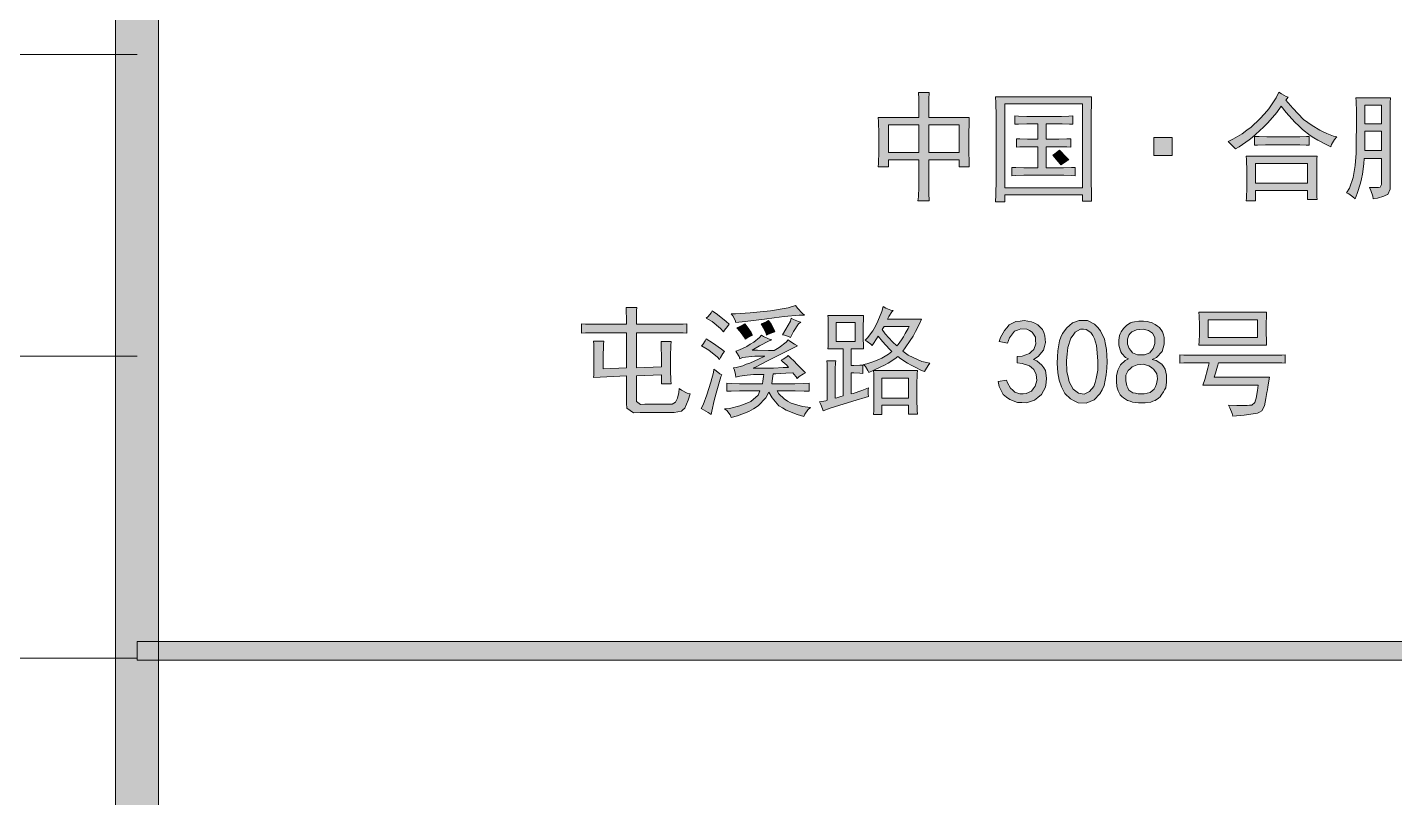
# Model space of a CAD drawing. Header units: millimetres. Extents: x 0 to 829, y 0 to 586.
# Drawn here: x 767.45 to 798.72, y 495.69 to 513.29 of the extents above; entities that cross this region are included whole.
import ezdxf

# ---------------------------------------------------------------- set-up
doc = ezdxf.new("R2010")
doc.units = ezdxf.units.MM

msp = doc.modelspace()

# ---------------------------------------------------------------- hatches: boundary and pattern name
h = msp.add_hatch(color=0)
h.dxf.hatch_style = 2
h.paths.add_polyline_path([(770.449028, 9.860139), (769.464778, 9.860139), (769.464778, 575.772139), (770.449028, 575.772139)])
h = msp.add_hatch(color=0)
h.paths.add_polyline_path([(788.073806, 511.802944), (788.06675, 511.65125), (788.063222, 511.369028), (788.063222, 511.234972), (788.991028, 511.234972), (788.9875, 511.129139), (788.980444, 510.836333), (788.980444, 510.649361), (788.980444, 510.465917), (788.9875, 510.194278), (788.991028, 510.102556), (788.758194, 510.102556), (788.758194, 510.264833), (788.063222, 510.264833), (788.063222, 509.806222), (788.063222, 509.742722), (788.06675, 509.502833), (788.073806, 509.326444), (787.816278, 509.326444), (787.826861, 509.421694), (787.837444, 509.643944), (787.837444, 509.774472), (787.837444, 510.264833), (787.146, 510.264833), (787.146, 510.102556), (786.909639, 510.102556), (786.913167, 510.183694), (786.920222, 510.455333), (786.920222, 510.649361), (786.920222, 510.846917), (786.913167, 511.139722), (786.909639, 511.234972), (787.837444, 511.234972), (787.837444, 511.379611), (787.833917, 511.661833), (787.826861, 511.802944)])
h.paths.add_polyline_path([(788.758194, 510.434167), (788.758194, 511.065639), (788.063222, 511.065639), (788.063222, 510.434167)])
h.paths.add_polyline_path([(787.837444, 510.434167), (787.837444, 511.065639), (787.146, 511.065639), (787.146, 510.434167)])
h = msp.add_hatch(color=0)
h.paths.add_polyline_path([(791.788556, 511.704167), (791.785028, 511.573639), (791.777972, 511.273778), (791.777972, 511.107972), (791.777972, 509.964972), (791.777972, 509.799167), (791.785028, 509.474611), (791.788556, 509.315861), (791.576889, 509.315861), (791.576889, 509.464028), (789.802417, 509.464028), (789.802417, 509.305278), (789.59075, 509.305278), (789.594278, 509.467556), (789.601333, 509.80975), (789.601333, 509.986139), (789.601333, 511.107972), (789.601333, 511.266722), (789.594278, 511.566583), (789.59075, 511.704167)])
h.paths.add_polyline_path([(791.576889, 509.622778), (791.576889, 511.545417), (789.802417, 511.545417), (789.802417, 509.622778)])
h = msp.add_hatch(color=0)
h.dxf.hatch_style = 2
h.paths.add_polyline_path([(796.230028, 511.630083), (796.38525, 511.443111), (796.635722, 511.189111), (796.730972, 511.118556), (796.82975, 511.048), (797.002611, 510.942167), (797.08375, 510.903361), (797.164889, 510.868083), (797.320111, 510.808111), (797.394194, 510.786944), (797.341278, 510.7305), (797.270722, 510.617611), (797.256611, 510.564694), (797.14725, 510.610556), (796.95675, 510.712861), (796.872083, 510.765778), (796.783889, 510.818694), (796.611028, 510.956278), (796.522833, 511.037417), (796.434639, 511.122083), (796.237083, 511.347861), (796.124194, 511.4925), (796.021889, 511.347861), (795.820806, 511.1115), (795.722028, 511.01625), (795.62325, 510.924528), (795.457444, 510.776361), (795.386889, 510.723444), (795.316333, 510.670528), (795.161111, 510.564694), (795.076444, 510.511778), (795.065861, 510.532944), (794.981194, 510.617611), (794.907111, 510.681111), (795.02, 510.734028), (795.231667, 510.861028), (795.333972, 510.938639), (795.436278, 511.012722), (795.637361, 511.199694), (795.739667, 511.316111), (795.841972, 511.432528), (796.00425, 511.679472), (796.071278, 511.813528), (796.127722, 511.774722), (796.237083, 511.71475), (796.282944, 511.693583)])
h = msp.add_hatch(color=0)
h.paths.add_polyline_path([(798.142083, 509.633361), (798.209111, 509.629833), (798.314944, 509.629833), (798.350222, 509.633361), (798.3855, 509.640417), (798.41725, 509.703917), (798.41725, 509.763889), (798.41725, 510.296583), (798.022139, 510.296583), (798.011556, 510.169583), (797.979806, 509.93675), (797.958639, 509.830917), (797.937472, 509.728611), (797.863389, 509.495778), (797.810472, 509.368778), (797.761083, 509.421694), (797.665833, 509.488722), (797.616444, 509.506361), (797.683472, 509.61925), (797.768139, 509.862667), (797.789306, 509.996722), (797.810472, 510.130778), (797.835167, 510.413), (797.838694, 510.564694), (797.838694, 510.712861), (797.842222, 511.026833), (797.842222, 511.192639), (797.842222, 511.358444), (797.838694, 511.605389), (797.831639, 511.683), (798.621861, 511.683), (798.614806, 511.577167), (798.611278, 511.369028), (798.611278, 511.266722), (798.611278, 509.686278), (798.611278, 509.591028), (798.561889, 509.474611), (798.516028, 509.453444), (798.466639, 509.432278), (798.322, 509.389944), (798.22675, 509.368778), (798.216167, 509.432278), (798.173833, 509.566333)])
h.paths.add_polyline_path([(798.41725, 510.4765), (798.41725, 510.917472), (798.032722, 510.917472), (798.032722, 510.4765)])
h.paths.add_polyline_path([(798.41725, 511.086806), (798.41725, 511.513667), (798.032722, 511.513667), (798.032722, 511.086806)])
h = msp.add_hatch(color=0)
h.dxf.hatch_style = 2
h.paths.add_polyline_path([(791.0195, 511.256139), (791.100639, 511.256139), (791.269972, 511.263194), (791.361694, 511.266722), (791.361694, 511.076222), (791.280556, 511.07975), (791.111222, 511.086806), (791.0195, 511.086806), (790.751389, 511.086806), (790.751389, 510.734028), (790.945417, 510.734028), (791.040667, 510.734028), (791.224111, 510.741083), (791.308778, 510.744611), (791.308778, 510.554111), (791.224111, 510.557639), (791.040667, 510.564694), (790.945417, 510.564694), (790.751389, 510.564694), (790.751389, 510.081389), (791.05125, 510.081389), (791.1465, 510.081389), (791.329944, 510.088444), (791.414611, 510.091972), (791.414611, 509.901472), (791.333472, 509.908528), (791.153556, 509.912056), (791.05125, 509.912056), (790.324528, 509.912056), (790.236333, 509.912056), (790.052889, 509.908528), (789.964694, 509.901472), (789.964694, 510.091972), (790.052889, 510.088444), (790.236333, 510.081389), (790.324528, 510.081389), (790.560889, 510.081389), (790.560889, 510.564694), (790.412722, 510.564694), (790.321, 510.564694), (790.148139, 510.557639), (790.070528, 510.554111), (790.070528, 510.744611), (790.148139, 510.741083), (790.321, 510.734028), (790.412722, 510.734028), (790.560889, 510.734028), (790.560889, 511.086806), (790.402139, 511.086806), (790.303361, 511.086806), (790.116389, 511.07975), (790.028194, 511.076222), (790.028194, 511.266722), (790.116389, 511.263194), (790.303361, 511.256139), (790.402139, 511.256139)])
h = msp.add_hatch(color=0)
h.dxf.hatch_style = 2
h.paths.add_polyline_path([(793.21025, 510.776361), (793.626528, 510.776361), (793.626528, 510.360083), (793.21025, 510.360083)])
h = msp.add_hatch(color=0)
h.dxf.hatch_style = 2
h.paths.add_polyline_path([(796.466389, 510.786944), (796.551056, 510.786944), (796.699222, 510.794), (796.762722, 510.797528), (796.762722, 510.596444), (796.695694, 510.599972), (796.551056, 510.607028), (796.476972, 510.607028), (795.87725, 510.607028), (795.764361, 510.607028), (795.584444, 510.599972), (795.513889, 510.596444), (795.513889, 510.797528), (795.616194, 510.794), (795.796111, 510.786944), (795.87725, 510.786944)])
h = msp.add_hatch(color=0)
h.dxf.hatch_style = 2
h.paths.add_polyline_path([(791.05125, 510.487083), (791.079472, 510.462389), (791.185306, 510.3495), (791.266444, 510.264833), (791.213528, 510.233083), (791.121806, 510.173111), (791.083, 510.148417), (791.068889, 510.169583), (790.977167, 510.278944), (790.903083, 510.370667), (790.945417, 510.402417), (791.0195, 510.462389)])
h = msp.add_hatch(color=0)
h.paths.add_polyline_path([(796.946167, 510.3495), (796.939111, 510.296583), (796.935583, 510.049639), (796.935583, 509.859139), (796.935583, 509.665111), (796.939111, 509.414639), (796.946167, 509.358194), (796.720389, 509.358194), (796.720389, 509.559278), (795.535056, 509.559278), (795.535056, 509.326444), (795.323389, 509.326444), (795.326917, 509.389944), (795.333972, 509.633361), (795.333972, 509.816806), (795.333972, 510.003778), (795.326917, 510.268361), (795.323389, 510.3495)])
h.paths.add_polyline_path([(796.720389, 509.732139), (796.720389, 510.180167), (795.535056, 510.180167), (795.535056, 509.732139)])
h = msp.add_hatch(color=0)
h.dxf.hatch_style = 2
h.paths.add_polyline_path([(781.152306, 506.504222), (781.152306, 506.624167), (781.14525, 506.818194), (781.141722, 506.885222), (781.388667, 506.885222), (781.381611, 506.821722), (781.378083, 506.631222), (781.378083, 506.504222), (782.295306, 506.504222), (782.330583, 506.504222), (782.450528, 506.50775), (782.528139, 506.514806), (782.528139, 506.299611), (782.450528, 506.306667), (782.330583, 506.310194), (782.295306, 506.310194), (781.378083, 506.310194), (781.378083, 505.509389), (781.953111, 505.530556), (781.953111, 505.728111), (781.946056, 506.017389), (781.942528, 506.109111), (782.175361, 506.109111), (782.164778, 506.020917), (782.154194, 505.7775), (782.154194, 505.615222), (782.154194, 505.456472), (782.164778, 505.220111), (782.175361, 505.146028), (781.953111, 505.146028), (781.953111, 505.350639), (781.378083, 505.329472), (781.378083, 504.803833), (781.378083, 504.736806), (781.473333, 504.673306), (781.568583, 504.676833), (782.133028, 504.676833), (782.193, 504.676833), (782.274139, 504.722694), (782.295306, 504.768556), (782.316472, 504.814417), (782.348222, 504.948472), (782.358806, 505.040194), (782.411722, 504.997861), (782.535194, 504.934361), (782.60575, 504.913194), (782.559889, 504.768556), (782.482278, 504.588639), (782.443472, 504.553361), (782.408194, 504.518083), (782.242389, 504.486333), (782.111861, 504.486333), (781.46275, 504.486333), (781.311056, 504.479278), (781.155833, 504.585111), (781.152306, 504.698), (781.152306, 505.329472), (780.393833, 505.287139), (780.400889, 505.343583), (780.404417, 505.548194), (780.404417, 505.692833), (780.404417, 505.841), (780.400889, 506.052667), (780.393833, 506.119694), (780.630194, 506.119694), (780.623139, 506.052667), (780.619611, 505.738694), (780.619611, 505.488222), (781.152306, 505.509389), (781.152306, 506.310194), (780.489083, 506.310194), (780.393833, 506.310194), (780.213917, 506.306667), (780.125722, 506.299611), (780.125722, 506.514806), (780.213917, 506.50775), (780.393833, 506.504222), (780.489083, 506.504222)])
h = msp.add_hatch(color=0)
h.dxf.hatch_style = 2
h.paths.add_polyline_path([(785.219833, 506.715889), (785.096361, 506.715889), (784.754167, 506.684139), (784.531917, 506.652389), (784.309667, 506.620639), (783.868694, 506.567722), (783.649972, 506.546556), (783.635861, 506.599472), (783.579417, 506.701778), (783.544139, 506.747639), (783.646444, 506.747639), (783.978056, 506.768806), (784.210889, 506.789972), (784.443722, 506.811139), (784.845889, 506.881694), (785.01875, 506.931083), (785.071667, 506.864056), (785.170444, 506.758222)])
h = msp.add_hatch(color=0)
h.paths.add_polyline_path([(787.248306, 506.821722), (787.216556, 506.786444), (787.153056, 506.684139), (787.121306, 506.620639), (787.900944, 506.620639), (787.862139, 506.528917), (787.763361, 506.338417), (787.703389, 506.236111), (787.639889, 506.133806), (787.527, 505.964472), (787.474083, 505.893917), (787.594028, 505.798667), (787.904472, 505.657556), (788.091444, 505.615222), (788.049111, 505.562306), (787.985611, 505.467056), (787.964444, 505.424722), (787.900944, 505.449417), (787.74925, 505.5235), (787.664583, 505.569361), (787.579917, 505.615222), (787.424694, 505.714), (787.354139, 505.766917), (787.287111, 505.714), (787.131889, 505.615222), (787.05075, 505.572889), (786.969611, 505.530556), (786.789694, 505.445889), (786.694444, 505.403556), (786.673278, 505.449417), (786.613306, 505.541139), (786.5745, 505.583472), (786.645056, 505.601111), (786.803806, 505.654028), (786.895528, 505.692833), (786.98725, 505.728111), (787.146, 505.823361), (787.216556, 505.883333), (787.163639, 505.93625), (787.008417, 506.112639), (786.906111, 506.236111), (786.870833, 506.172611), (786.800278, 506.06325), (786.768528, 506.020917), (786.736778, 506.052667), (786.655639, 506.112639), (786.60625, 506.140861), (786.666222, 506.193778), (786.782639, 506.356056), (786.842611, 506.465417), (786.902583, 506.574778), (786.990778, 506.797028), (787.022528, 506.909917), (787.0825, 506.871111), (787.195389, 506.828778)])
h.paths.add_polyline_path([(787.001361, 506.384278), (787.068389, 506.289028), (787.230667, 506.102056), (787.332972, 506.010333), (787.364722, 506.042083), (787.442333, 506.147917), (787.484667, 506.218472), (787.527, 506.292556), (787.5905, 506.4125), (787.611667, 506.458361), (787.047222, 506.458361)])
h = msp.add_hatch(color=0)
h.dxf.hatch_style = 2
h.paths.add_polyline_path([(783.106694, 506.811139), (783.233694, 506.726472), (783.43125, 506.57125), (783.501806, 506.504222), (783.459472, 506.458361), (783.392444, 506.373694), (783.371278, 506.331361), (783.30425, 506.4125), (783.106694, 506.567722), (782.976167, 506.641806), (783.022028, 506.684139), (783.085528, 506.768806)])
h = msp.add_hatch(color=0)
h.dxf.hatch_style = 2
h.paths.add_polyline_path([(784.397861, 506.588889), (784.457833, 506.50775), (784.531917, 506.38075), (784.546028, 506.331361), (784.500167, 506.31725), (784.401389, 506.278444), (784.355528, 506.257278), (784.344944, 506.296083), (784.281444, 506.423083), (784.228528, 506.514806), (784.274389, 506.528917), (784.359056, 506.567722)])
h = msp.add_hatch(color=0)
h.dxf.hatch_style = 2
h.paths.add_polyline_path([(785.135167, 506.557139), (785.085778, 506.518333), (784.969361, 506.341944), (784.898806, 506.204361), (784.856472, 506.225528), (784.76475, 506.257278), (784.718889, 506.267861), (784.7965, 506.391333), (784.898806, 506.578306), (784.919972, 506.641806), (784.972889, 506.613583), (785.08225, 506.57125)])
h = msp.add_hatch(color=0)
h.paths.add_polyline_path([(786.683861, 504.85675), (786.324028, 504.750917), (785.805444, 504.585111), (785.646694, 504.528667), (785.636111, 504.571), (785.593778, 504.673306), (785.562028, 504.72975), (785.614944, 504.736806), (785.706667, 504.757972), (785.741944, 504.772083), (785.741944, 505.445889), (785.741944, 505.488222), (785.738417, 505.601111), (785.731361, 505.668139), (785.935972, 505.668139), (785.928917, 505.622278), (785.925389, 505.484694), (785.925389, 505.392972), (785.925389, 504.814417), (785.960667, 504.825), (786.052389, 504.853222), (786.105306, 504.867333), (786.105306, 505.946833), (785.752528, 505.946833), (785.759583, 505.99975), (785.763111, 506.186722), (785.763111, 506.320778), (785.763111, 506.458361), (785.759583, 506.652389), (785.752528, 506.705306), (786.5745, 506.705306), (786.570972, 506.645333), (786.563917, 506.454833), (786.563917, 506.320778), (786.563917, 506.193778), (786.570972, 506.006806), (786.5745, 505.946833), (786.28875, 505.946833), (786.28875, 505.562306), (786.35225, 505.562306), (786.486306, 505.569361), (786.553333, 505.572889), (786.553333, 505.382389), (786.486306, 505.385917), (786.35225, 505.392972), (786.28875, 505.392972), (786.28875, 504.913194), (786.334611, 504.923778), (786.532167, 504.990806), (786.683861, 505.050778), (786.676806, 505.008444), (786.676806, 504.913194)])
h.paths.add_polyline_path([(786.384, 506.109111), (786.384, 506.546556), (785.946556, 506.546556), (785.946556, 506.109111)])
h = msp.add_hatch(color=0)
h.dxf.hatch_style = 2
h.paths.add_polyline_path([(789.650722, 505.198944), (789.841222, 505.230694), (789.862389, 505.163667), (789.932944, 505.04725), (789.982333, 505.001389), (790.028194, 504.955528), (790.148139, 504.913194), (790.222222, 504.916722), (790.292778, 504.92025), (790.409194, 504.980222), (790.451528, 505.033139), (790.493861, 505.089583), (790.532667, 505.220111), (790.525611, 505.290667), (790.522083, 505.361222), (790.465639, 505.474111), (790.412722, 505.516444), (790.363333, 505.55525), (790.201056, 505.611694), (790.088167, 505.625806), (790.088167, 505.766917), (790.201056, 505.7775), (790.363333, 505.833944), (790.412722, 505.883333), (790.465639, 505.932722), (790.5115, 506.056194), (790.504444, 506.133806), (790.500917, 506.211417), (790.430361, 506.324306), (790.366861, 506.359583), (790.303361, 506.394861), (790.165778, 506.401917), (790.095222, 506.373694), (790.021139, 506.349), (789.90825, 506.197306), (789.862389, 506.073833), (789.671889, 506.109111), (789.703639, 506.204361), (789.791833, 506.363111), (789.848278, 506.426611), (789.904722, 506.493639), (790.056417, 506.567722), (790.151667, 506.578306), (790.246917, 506.588889), (790.41625, 506.564194), (790.490333, 506.528917), (790.560889, 506.493639), (790.663194, 506.387806), (790.691417, 506.31725), (790.719639, 506.243167), (790.730222, 506.087944), (790.709056, 505.99975), (790.687889, 505.915083), (790.564417, 505.766917), (790.462111, 505.703417), (790.536194, 505.668139), (790.652611, 505.572889), (790.691417, 505.509389), (790.730222, 505.445889), (790.758444, 505.276556), (790.744333, 505.17425), (790.730222, 505.068417), (790.6385, 504.902611), (790.557361, 504.835583), (790.47975, 504.772083), (790.296306, 504.712111), (790.194, 504.715639), (790.095222, 504.715639), (789.918833, 504.782667), (789.841222, 504.842639), (789.767139, 504.902611), (789.671889, 505.082528)])
h = msp.add_hatch(color=0)
h.paths.add_polyline_path([(791.005389, 505.759861), (791.012444, 505.900972), (791.05125, 506.12675), (791.086528, 506.207889), (791.121806, 506.292556), (791.220583, 506.426611), (791.284083, 506.479528), (791.347583, 506.535972), (791.506333, 506.588889), (791.598056, 506.588889), (791.693306, 506.588889), (791.855583, 506.511278), (791.926139, 506.433667), (791.993167, 506.356056), (792.084889, 506.162028), (792.106056, 506.042083), (792.127222, 505.925667), (792.141333, 505.657556), (792.134278, 505.505861), (792.123694, 505.350639), (792.070778, 505.103694), (792.024917, 505.008444), (791.979056, 504.913194), (791.845, 504.779139), (791.753278, 504.740333), (791.661556, 504.705056), (791.481639, 504.712111), (791.389917, 504.757972), (791.301722, 504.803833), (791.171194, 504.923778), (791.135917, 504.997861), (791.097111, 505.071944), (791.044194, 505.230694), (791.026556, 505.311833), (791.012444, 505.3965), (791.001861, 505.61875)])
h.paths.add_polyline_path([(791.231167, 505.823361), (791.213528, 505.678722), (791.224111, 505.417667), (791.252333, 505.30125), (791.277028, 505.188361), (791.365222, 505.022556), (791.428722, 504.976694), (791.488694, 504.927306), (791.615694, 504.909667), (791.679194, 504.937889), (791.742694, 504.966111), (791.837944, 505.086056), (791.866167, 505.17425), (791.894389, 505.262444), (791.926139, 505.452944), (791.926139, 505.558778), (791.926139, 505.661083), (791.915556, 505.851583), (791.9085, 505.93625), (791.901444, 506.020917), (791.852056, 506.176139), (791.81325, 506.246694), (791.770917, 506.31725), (791.665083, 506.387806), (791.598056, 506.391333), (791.531028, 506.394861), (791.414611, 506.327833), (791.365222, 506.257278), (791.312306, 506.186722), (791.245278, 505.971528)])
h = msp.add_hatch(color=0)
h.paths.add_polyline_path([(792.353, 505.262444), (792.353, 505.329472), (792.38475, 505.452944), (792.4165, 505.516444), (792.44825, 505.576417), (792.554083, 505.675194), (792.628167, 505.714), (792.564667, 505.749278), (792.48, 505.833944), (792.458833, 505.876278), (792.437667, 505.922139), (792.412972, 506.027972), (792.409444, 506.087944), (792.409444, 506.144389), (792.423556, 506.246694), (792.441194, 506.289028), (792.462361, 506.331361), (792.518806, 506.4125), (792.554083, 506.447778), (792.592889, 506.486583), (792.674028, 506.535972), (792.719889, 506.550083), (792.76575, 506.564194), (792.864528, 506.578306), (792.917444, 506.578306), (792.970361, 506.578306), (793.065611, 506.567722), (793.111472, 506.557139), (793.153806, 506.546556), (793.242, 506.500694), (793.291389, 506.465417), (793.340778, 506.430139), (793.407806, 506.331361), (793.428972, 506.267861), (793.450139, 506.204361), (793.450139, 506.052667), (793.425444, 505.968), (793.40075, 505.883333), (793.27375, 505.749278), (793.174972, 505.703417), (793.263167, 505.675194), (793.393694, 505.594056), (793.428972, 505.537611), (793.467778, 505.481167), (793.503056, 505.343583), (793.503056, 505.262444), (793.503056, 505.184833), (793.481889, 505.054306), (793.457194, 505.008444), (793.4325, 504.959056), (793.379583, 504.881444), (793.351361, 504.846167), (793.319611, 504.814417), (793.242, 504.765028), (793.189083, 504.747389), (793.139694, 504.726222), (793.012694, 504.708583), (792.935083, 504.708583), (792.857472, 504.708583), (792.723417, 504.726222), (792.666972, 504.747389), (792.610528, 504.765028), (792.518806, 504.821472), (792.48, 504.85675), (792.441194, 504.895556), (792.391806, 504.98375), (792.377694, 505.033139), (792.363583, 505.086056), (792.353, 505.198944)])
h.paths.add_polyline_path([(792.571722, 505.273028), (792.568194, 505.209528), (792.589361, 505.100167), (792.614056, 505.050778), (792.63875, 505.001389), (792.726944, 504.941417), (792.790444, 504.927306), (792.853944, 504.913194), (792.988, 504.916722), (793.055028, 504.934361), (793.125583, 504.948472), (793.220833, 505.022556), (793.249056, 505.082528), (793.27375, 505.1425), (793.294917, 505.258917), (793.284333, 505.318889), (793.277278, 505.375333), (793.21025, 505.474111), (793.153806, 505.516444), (793.093833, 505.55525), (792.966833, 505.590528), (792.896278, 505.583472), (792.825722, 505.579944), (792.712833, 505.530556), (792.666972, 505.488222), (792.621111, 505.445889), (792.571722, 505.340056)])
h.paths.add_polyline_path([(792.607, 506.109111), (792.607, 506.052667), (792.645806, 505.953889), (792.681083, 505.9045), (792.719889, 505.855111), (792.836306, 505.80925), (792.917444, 505.80925), (792.998583, 505.80925), (793.118528, 505.855111), (793.157333, 505.9045), (793.196139, 505.953889), (793.234944, 506.066778), (793.231417, 506.133806), (793.231417, 506.200833), (793.182028, 506.299611), (793.136167, 506.331361), (793.090306, 506.363111), (792.966833, 506.391333), (792.889222, 506.384278), (792.815139, 506.38075), (792.705778, 506.334889), (792.6705, 506.296083), (792.63875, 506.25375), (792.607, 506.162028)])
h = msp.add_hatch(color=0)
h.paths.add_polyline_path([(795.789056, 506.779389), (795.785528, 506.701778), (795.778472, 506.518333), (795.778472, 506.416028), (795.778472, 506.31725), (795.785528, 506.123222), (795.789056, 506.0315), (794.240361, 506.0315), (794.247417, 506.109111), (794.250944, 506.281972), (794.250944, 506.384278), (794.250944, 506.493639), (794.247417, 506.687667), (794.240361, 506.779389)])
h.paths.add_polyline_path([(795.577389, 506.204361), (795.577389, 506.610056), (794.455556, 506.610056), (794.455556, 506.204361)])
h = msp.add_hatch(color=0)
h.dxf.hatch_style = 2
h.paths.add_polyline_path([(784.239111, 506.257278), (784.284972, 506.225528), (784.401389, 506.172611), (784.471944, 506.151444), (784.4155, 506.130278), (784.189722, 506.010333), (784.023917, 505.915083), (784.147389, 505.911556), (784.397861, 505.9045), (784.524861, 505.9045), (784.644806, 505.975056), (784.803556, 506.098528), (784.845889, 506.151444), (784.888222, 506.119694), (784.994056, 506.049139), (785.061083, 506.010333), (784.905861, 505.93625), (784.616583, 505.791611), (784.482528, 505.724583), (784.348472, 505.654028), (784.12975, 505.541139), (784.045083, 505.498806), (784.126222, 505.498806), (784.306139, 505.502333), (784.408444, 505.505861), (784.51075, 505.505861), (784.733, 505.516444), (784.856472, 505.519972), (784.814139, 505.569361), (784.729472, 505.646972), (784.687139, 505.68225), (784.733, 505.706944), (784.814139, 505.759861), (784.845889, 505.788083), (784.895278, 505.74575), (784.990528, 505.654028), (785.039917, 505.604639), (785.085778, 505.558778), (785.188083, 505.449417), (785.241, 505.392972), (785.198667, 505.371806), (785.103417, 505.308306), (785.0505, 505.262444), (785.029333, 505.30125), (784.979944, 505.36475), (784.951722, 505.392972), (784.792972, 505.385917), (784.567194, 505.375333), (784.503694, 505.371806), (784.500167, 505.322417), (784.482528, 505.209528), (784.471944, 505.146028), (784.909389, 505.146028), (785.001111, 505.146028), (785.20925, 505.153083), (785.325667, 505.156611), (785.325667, 504.976694), (785.212778, 504.980222), (785.004639, 504.987278), (784.909389, 504.987278), (784.598944, 504.987278), (784.63775, 504.916722), (784.754167, 504.800306), (784.835306, 504.750917), (784.916444, 504.705056), (785.1775, 504.627444), (785.357417, 504.60275), (785.300972, 504.553361), (785.226889, 504.451056), (785.20925, 504.398139), (785.0505, 504.440472), (784.803556, 504.53925), (784.718889, 504.592167), (784.634222, 504.645083), (784.479, 504.825), (784.408444, 504.955528), (784.337889, 504.825), (784.1615, 504.638028), (784.055667, 504.574528), (783.949833, 504.514556), (783.692306, 504.415778), (783.544139, 504.376972), (783.522972, 504.436944), (783.448889, 504.532194), (783.392444, 504.571), (783.505333, 504.581583), (783.745222, 504.638028), (783.868694, 504.687417), (783.995694, 504.736806), (784.1615, 504.884972), (784.203833, 504.987278), (783.833417, 504.987278), (783.734639, 504.987278), (783.544139, 504.980222), (783.448889, 504.976694), (783.448889, 505.156611), (783.544139, 505.153083), (783.734639, 505.146028), (783.833417, 505.146028), (784.260278, 505.146028), (784.270861, 505.206), (784.284972, 505.311833), (784.292028, 505.361222), (784.210889, 505.361222), (784.059194, 505.354167), (783.985111, 505.350639), (783.914556, 505.343583), (783.745222, 505.318889), (783.649972, 505.297722), (783.646444, 505.354167), (783.618222, 505.46), (783.597056, 505.509389), (783.660556, 505.519972), (783.808722, 505.558778), (783.889861, 505.590528), (783.974528, 505.61875), (784.182667, 505.714), (784.313194, 505.7775), (784.087417, 505.7775), (783.805194, 505.74575), (783.745222, 505.714), (783.724056, 505.766917), (783.678194, 505.855111), (783.649972, 505.893917), (783.734639, 505.922139), (783.900444, 505.99975), (783.981583, 506.049139), (784.062722, 506.098528), (784.189722, 506.204361)])
h = msp.add_hatch(color=0)
h.dxf.hatch_style = 2
h.paths.add_polyline_path([(783.854583, 506.514806), (783.911028, 506.44425), (784.00275, 506.31725), (784.0345, 506.257278), (783.985111, 506.236111), (783.900444, 506.186722), (783.865167, 506.162028), (783.847528, 506.204361), (783.752278, 506.338417), (783.671139, 506.426611), (783.724056, 506.447778), (783.815778, 506.493639)])
h = msp.add_hatch(color=0)
h.dxf.hatch_style = 2
h.paths.add_polyline_path([(782.976167, 506.172611), (783.117278, 506.080889), (783.325417, 505.93625), (783.392444, 505.883333), (783.357167, 505.841), (783.297194, 505.749278), (783.276028, 505.703417), (783.233694, 505.756333), (783.032611, 505.911556), (782.870333, 506.010333), (782.898556, 506.042083), (782.951472, 506.123222)])
h = msp.add_hatch(color=0)
h.dxf.hatch_style = 2
h.paths.add_polyline_path([(795.852556, 505.798667), (795.954861, 505.798667), (796.134778, 505.802194), (796.215917, 505.80925), (796.215917, 505.615222), (796.134778, 505.622278), (795.954861, 505.625806), (795.852556, 505.625806), (794.688389, 505.625806), (794.667222, 505.551722), (794.621361, 505.385917), (794.593139, 505.297722), (795.852556, 505.297722), (795.838444, 505.209528), (795.81375, 505.064889), (795.806694, 505.008444), (795.796111, 504.948472), (795.774944, 504.807361), (795.757306, 504.726222), (795.743194, 504.641556), (795.676167, 504.528667), (795.630306, 504.500444), (795.580917, 504.472222), (795.277528, 504.426361), (795.02, 504.408722), (794.998833, 504.468694), (794.945917, 504.592167), (794.914167, 504.655667), (795.104667, 504.648611), (795.348083, 504.648611), (795.401, 504.655667), (795.450389, 504.659194), (795.517417, 504.715639), (795.535056, 504.768556), (795.549167, 504.817944), (795.580917, 504.990806), (795.598556, 505.114278), (794.328556, 505.114278), (794.374417, 505.241278), (794.4485, 505.498806), (794.476722, 505.625806), (794.219194, 505.625806), (794.106306, 505.625806), (793.898167, 505.622278), (793.802917, 505.615222), (793.802917, 505.80925), (793.898167, 505.802194), (794.106306, 505.798667), (794.219194, 505.798667)])
h = msp.add_hatch(color=0)
h.dxf.hatch_style = 2
h.paths.add_polyline_path([(783.328944, 505.350639), (783.307778, 505.30125), (783.244278, 505.089583), (783.201944, 504.927306), (783.159611, 504.765028), (783.099639, 504.521611), (783.085528, 504.440472), (783.022028, 504.486333), (782.909139, 504.553361), (782.85975, 504.581583), (782.902083, 504.66625), (782.990278, 504.895556), (783.036139, 505.040194), (783.082, 505.184833), (783.138444, 505.403556), (783.149028, 505.477639), (783.198417, 505.438833), (783.286611, 505.375333)])
h = msp.add_hatch(color=0)
h.paths.add_polyline_path([(787.802167, 505.445889), (787.798639, 505.375333), (787.791583, 505.131917), (787.791583, 504.955528), (787.791583, 504.782667), (787.798639, 504.532194), (787.802167, 504.451056), (787.601083, 504.451056), (787.601083, 504.655667), (786.990778, 504.655667), (786.990778, 504.440472), (786.800278, 504.440472), (786.803806, 504.532194), (786.810861, 504.789722), (786.810861, 504.955528), (786.810861, 505.124861), (786.803806, 505.371806), (786.800278, 505.445889)])
h.paths.add_polyline_path([(787.601083, 504.814417), (787.601083, 505.273028), (786.990778, 505.273028), (786.990778, 504.814417)])
h = msp.add_hatch(color=0)
h.dxf.hatch_style = 2
h.paths.add_polyline_path([(819.294639, 499.254639), (819.294639, 498.827778), (769.958667, 498.827778), (769.958667, 499.254639)])

# ---------------------------------------------------------------- linework, layer by layer
at = {"color": 0, "lineweight": 0}
for points in [[(770.449028, 9.860139), (769.464778, 9.860139), (769.464778, 575.772139), (770.449028, 575.772139)], [(788.073806, 511.802944), (788.06675, 511.65125), (788.063222, 511.369028), (788.063222, 511.234972), (788.991028, 511.234972), (788.9875, 511.129139), (788.980444, 510.836333), (788.980444, 510.649361), (788.980444, 510.465917), (788.9875, 510.194278), (788.991028, 510.102556), (788.758194, 510.102556), (788.758194, 510.264833), (788.063222, 510.264833), (788.063222, 509.806222), (788.063222, 509.742722), (788.06675, 509.502833), (788.073806, 509.326444), (787.816278, 509.326444), (787.826861, 509.421694), (787.837444, 509.643944), (787.837444, 509.774472), (787.837444, 510.264833), (787.146, 510.264833), (787.146, 510.102556), (786.909639, 510.102556), (786.913167, 510.183694), (786.920222, 510.455333), (786.920222, 510.649361), (786.920222, 510.846917), (786.913167, 511.139722), (786.909639, 511.234972), (787.837444, 511.234972), (787.837444, 511.379611), (787.833917, 511.661833), (787.826861, 511.802944)], [(791.788556, 511.704167), (791.785028, 511.573639), (791.777972, 511.273778), (791.777972, 511.107972), (791.777972, 509.964972), (791.777972, 509.799167), (791.785028, 509.474611), (791.788556, 509.315861), (791.576889, 509.315861), (791.576889, 509.464028), (789.802417, 509.464028), (789.802417, 509.305278), (789.59075, 509.305278), (789.594278, 509.467556), (789.601333, 509.80975), (789.601333, 509.986139), (789.601333, 511.107972), (789.601333, 511.266722), (789.594278, 511.566583), (789.59075, 511.704167)], [(791.576889, 509.622778), (791.576889, 511.545417), (789.802417, 511.545417), (789.802417, 509.622778)], [(796.230028, 511.630083), (796.38525, 511.443111), (796.635722, 511.189111), (796.730972, 511.118556), (796.82975, 511.048), (797.002611, 510.942167), (797.08375, 510.903361), (797.164889, 510.868083), (797.320111, 510.808111), (797.394194, 510.786944), (797.341278, 510.7305), (797.270722, 510.617611), (797.256611, 510.564694), (797.14725, 510.610556), (796.95675, 510.712861), (796.872083, 510.765778), (796.783889, 510.818694), (796.611028, 510.956278), (796.522833, 511.037417), (796.434639, 511.122083), (796.237083, 511.347861), (796.124194, 511.4925), (796.021889, 511.347861), (795.820806, 511.1115), (795.722028, 511.01625), (795.62325, 510.924528), (795.457444, 510.776361), (795.386889, 510.723444), (795.316333, 510.670528), (795.161111, 510.564694), (795.076444, 510.511778), (795.065861, 510.532944), (794.981194, 510.617611), (794.907111, 510.681111), (795.02, 510.734028), (795.231667, 510.861028), (795.333972, 510.938639), (795.436278, 511.012722), (795.637361, 511.199694), (795.739667, 511.316111), (795.841972, 511.432528), (796.00425, 511.679472), (796.071278, 511.813528), (796.127722, 511.774722), (796.237083, 511.71475), (796.282944, 511.693583)], [(798.142083, 509.633361), (798.209111, 509.629833), (798.314944, 509.629833), (798.350222, 509.633361), (798.3855, 509.640417), (798.41725, 509.703917), (798.41725, 509.763889), (798.41725, 510.296583), (798.022139, 510.296583), (798.011556, 510.169583), (797.979806, 509.93675), (797.958639, 509.830917), (797.937472, 509.728611), (797.863389, 509.495778), (797.810472, 509.368778), (797.761083, 509.421694), (797.665833, 509.488722), (797.616444, 509.506361), (797.683472, 509.61925), (797.768139, 509.862667), (797.789306, 509.996722), (797.810472, 510.130778), (797.835167, 510.413), (797.838694, 510.564694), (797.838694, 510.712861), (797.842222, 511.026833), (797.842222, 511.192639), (797.842222, 511.358444), (797.838694, 511.605389), (797.831639, 511.683), (798.621861, 511.683), (798.614806, 511.577167), (798.611278, 511.369028), (798.611278, 511.266722), (798.611278, 509.686278), (798.611278, 509.591028), (798.561889, 509.474611), (798.516028, 509.453444), (798.466639, 509.432278), (798.322, 509.389944), (798.22675, 509.368778), (798.216167, 509.432278), (798.173833, 509.566333)], [(791.0195, 511.256139), (791.100639, 511.256139), (791.269972, 511.263194), (791.361694, 511.266722), (791.361694, 511.076222), (791.280556, 511.07975), (791.111222, 511.086806), (791.0195, 511.086806), (790.751389, 511.086806), (790.751389, 510.734028), (790.945417, 510.734028), (791.040667, 510.734028), (791.224111, 510.741083), (791.308778, 510.744611), (791.308778, 510.554111), (791.224111, 510.557639), (791.040667, 510.564694), (790.945417, 510.564694), (790.751389, 510.564694), (790.751389, 510.081389), (791.05125, 510.081389), (791.1465, 510.081389), (791.329944, 510.088444), (791.414611, 510.091972), (791.414611, 509.901472), (791.333472, 509.908528), (791.153556, 509.912056), (791.05125, 509.912056), (790.324528, 509.912056), (790.236333, 509.912056), (790.052889, 509.908528), (789.964694, 509.901472), (789.964694, 510.091972), (790.052889, 510.088444), (790.236333, 510.081389), (790.324528, 510.081389), (790.560889, 510.081389), (790.560889, 510.564694), (790.412722, 510.564694), (790.321, 510.564694), (790.148139, 510.557639), (790.070528, 510.554111), (790.070528, 510.744611), (790.148139, 510.741083), (790.321, 510.734028), (790.412722, 510.734028), (790.560889, 510.734028), (790.560889, 511.086806), (790.402139, 511.086806), (790.303361, 511.086806), (790.116389, 511.07975), (790.028194, 511.076222), (790.028194, 511.266722), (790.116389, 511.263194), (790.303361, 511.256139), (790.402139, 511.256139)], [(798.41725, 511.086806), (798.41725, 511.513667), (798.032722, 511.513667), (798.032722, 511.086806)], [(787.837444, 510.434167), (787.837444, 511.065639), (787.146, 511.065639), (787.146, 510.434167)], [(788.758194, 510.434167), (788.758194, 511.065639), (788.063222, 511.065639), (788.063222, 510.434167)], [(798.41725, 510.4765), (798.41725, 510.917472), (798.032722, 510.917472), (798.032722, 510.4765)], [(793.21025, 510.776361), (793.626528, 510.776361), (793.626528, 510.360083), (793.21025, 510.360083)], [(796.466389, 510.786944), (796.551056, 510.786944), (796.699222, 510.794), (796.762722, 510.797528), (796.762722, 510.596444), (796.695694, 510.599972), (796.551056, 510.607028), (796.476972, 510.607028), (795.87725, 510.607028), (795.764361, 510.607028), (795.584444, 510.599972), (795.513889, 510.596444), (795.513889, 510.797528), (795.616194, 510.794), (795.796111, 510.786944), (795.87725, 510.786944)], [(791.05125, 510.487083), (791.079472, 510.462389), (791.185306, 510.3495), (791.266444, 510.264833), (791.213528, 510.233083), (791.121806, 510.173111), (791.083, 510.148417), (791.068889, 510.169583), (790.977167, 510.278944), (790.903083, 510.370667), (790.945417, 510.402417), (791.0195, 510.462389)], [(796.946167, 510.3495), (796.939111, 510.296583), (796.935583, 510.049639), (796.935583, 509.859139), (796.935583, 509.665111), (796.939111, 509.414639), (796.946167, 509.358194), (796.720389, 509.358194), (796.720389, 509.559278), (795.535056, 509.559278), (795.535056, 509.326444), (795.323389, 509.326444), (795.326917, 509.389944), (795.333972, 509.633361), (795.333972, 509.816806), (795.333972, 510.003778), (795.326917, 510.268361), (795.323389, 510.3495)], [(796.720389, 509.732139), (796.720389, 510.180167), (795.535056, 510.180167), (795.535056, 509.732139)], [(781.152306, 506.504222), (781.152306, 506.624167), (781.14525, 506.818194), (781.141722, 506.885222), (781.388667, 506.885222), (781.381611, 506.821722), (781.378083, 506.631222), (781.378083, 506.504222), (782.295306, 506.504222), (782.330583, 506.504222), (782.450528, 506.50775), (782.528139, 506.514806), (782.528139, 506.299611), (782.450528, 506.306667), (782.330583, 506.310194), (782.295306, 506.310194), (781.378083, 506.310194), (781.378083, 505.509389), (781.953111, 505.530556), (781.953111, 505.728111), (781.946056, 506.017389), (781.942528, 506.109111), (782.175361, 506.109111), (782.164778, 506.020917), (782.154194, 505.7775), (782.154194, 505.615222), (782.154194, 505.456472), (782.164778, 505.220111), (782.175361, 505.146028), (781.953111, 505.146028), (781.953111, 505.350639), (781.378083, 505.329472), (781.378083, 504.803833), (781.378083, 504.736806), (781.473333, 504.673306), (781.568583, 504.676833), (782.133028, 504.676833), (782.193, 504.676833), (782.274139, 504.722694), (782.295306, 504.768556), (782.316472, 504.814417), (782.348222, 504.948472), (782.358806, 505.040194), (782.411722, 504.997861), (782.535194, 504.934361), (782.60575, 504.913194), (782.559889, 504.768556), (782.482278, 504.588639), (782.443472, 504.553361), (782.408194, 504.518083), (782.242389, 504.486333), (782.111861, 504.486333), (781.46275, 504.486333), (781.311056, 504.479278), (781.155833, 504.585111), (781.152306, 504.698), (781.152306, 505.329472), (780.393833, 505.287139), (780.400889, 505.343583), (780.404417, 505.548194), (780.404417, 505.692833), (780.404417, 505.841), (780.400889, 506.052667), (780.393833, 506.119694), (780.630194, 506.119694), (780.623139, 506.052667), (780.619611, 505.738694), (780.619611, 505.488222), (781.152306, 505.509389), (781.152306, 506.310194), (780.489083, 506.310194), (780.393833, 506.310194), (780.213917, 506.306667), (780.125722, 506.299611), (780.125722, 506.514806), (780.213917, 506.50775), (780.393833, 506.504222), (780.489083, 506.504222)], [(785.219833, 506.715889), (785.096361, 506.715889), (784.754167, 506.684139), (784.531917, 506.652389), (784.309667, 506.620639), (783.868694, 506.567722), (783.649972, 506.546556), (783.635861, 506.599472), (783.579417, 506.701778), (783.544139, 506.747639), (783.646444, 506.747639), (783.978056, 506.768806), (784.210889, 506.789972), (784.443722, 506.811139), (784.845889, 506.881694), (785.01875, 506.931083), (785.071667, 506.864056), (785.170444, 506.758222)], [(787.248306, 506.821722), (787.216556, 506.786444), (787.153056, 506.684139), (787.121306, 506.620639), (787.900944, 506.620639), (787.862139, 506.528917), (787.763361, 506.338417), (787.703389, 506.236111), (787.639889, 506.133806), (787.527, 505.964472), (787.474083, 505.893917), (787.594028, 505.798667), (787.904472, 505.657556), (788.091444, 505.615222), (788.049111, 505.562306), (787.985611, 505.467056), (787.964444, 505.424722), (787.900944, 505.449417), (787.74925, 505.5235), (787.664583, 505.569361), (787.579917, 505.615222), (787.424694, 505.714), (787.354139, 505.766917), (787.287111, 505.714), (787.131889, 505.615222), (787.05075, 505.572889), (786.969611, 505.530556), (786.789694, 505.445889), (786.694444, 505.403556), (786.673278, 505.449417), (786.613306, 505.541139), (786.5745, 505.583472), (786.645056, 505.601111), (786.803806, 505.654028), (786.895528, 505.692833), (786.98725, 505.728111), (787.146, 505.823361), (787.216556, 505.883333), (787.163639, 505.93625), (787.008417, 506.112639), (786.906111, 506.236111), (786.870833, 506.172611), (786.800278, 506.06325), (786.768528, 506.020917), (786.736778, 506.052667), (786.655639, 506.112639), (786.60625, 506.140861), (786.666222, 506.193778), (786.782639, 506.356056), (786.842611, 506.465417), (786.902583, 506.574778), (786.990778, 506.797028), (787.022528, 506.909917), (787.0825, 506.871111), (787.195389, 506.828778)], [(783.106694, 506.811139), (783.233694, 506.726472), (783.43125, 506.57125), (783.501806, 506.504222), (783.459472, 506.458361), (783.392444, 506.373694), (783.371278, 506.331361), (783.30425, 506.4125), (783.106694, 506.567722), (782.976167, 506.641806), (783.022028, 506.684139), (783.085528, 506.768806)], [(784.397861, 506.588889), (784.457833, 506.50775), (784.531917, 506.38075), (784.546028, 506.331361), (784.500167, 506.31725), (784.401389, 506.278444), (784.355528, 506.257278), (784.344944, 506.296083), (784.281444, 506.423083), (784.228528, 506.514806), (784.274389, 506.528917), (784.359056, 506.567722)], [(785.135167, 506.557139), (785.085778, 506.518333), (784.969361, 506.341944), (784.898806, 506.204361), (784.856472, 506.225528), (784.76475, 506.257278), (784.718889, 506.267861), (784.7965, 506.391333), (784.898806, 506.578306), (784.919972, 506.641806), (784.972889, 506.613583), (785.08225, 506.57125)], [(786.683861, 504.85675), (786.324028, 504.750917), (785.805444, 504.585111), (785.646694, 504.528667), (785.636111, 504.571), (785.593778, 504.673306), (785.562028, 504.72975), (785.614944, 504.736806), (785.706667, 504.757972), (785.741944, 504.772083), (785.741944, 505.445889), (785.741944, 505.488222), (785.738417, 505.601111), (785.731361, 505.668139), (785.935972, 505.668139), (785.928917, 505.622278), (785.925389, 505.484694), (785.925389, 505.392972), (785.925389, 504.814417), (785.960667, 504.825), (786.052389, 504.853222), (786.105306, 504.867333), (786.105306, 505.946833), (785.752528, 505.946833), (785.759583, 505.99975), (785.763111, 506.186722), (785.763111, 506.320778), (785.763111, 506.458361), (785.759583, 506.652389), (785.752528, 506.705306), (786.5745, 506.705306), (786.570972, 506.645333), (786.563917, 506.454833), (786.563917, 506.320778), (786.563917, 506.193778), (786.570972, 506.006806), (786.5745, 505.946833), (786.28875, 505.946833), (786.28875, 505.562306), (786.35225, 505.562306), (786.486306, 505.569361), (786.553333, 505.572889), (786.553333, 505.382389), (786.486306, 505.385917), (786.35225, 505.392972), (786.28875, 505.392972), (786.28875, 504.913194), (786.334611, 504.923778), (786.532167, 504.990806), (786.683861, 505.050778), (786.676806, 505.008444), (786.676806, 504.913194)], [(786.384, 506.109111), (786.384, 506.546556), (785.946556, 506.546556), (785.946556, 506.109111)], [(789.650722, 505.198944), (789.841222, 505.230694), (789.862389, 505.163667), (789.932944, 505.04725), (789.982333, 505.001389), (790.028194, 504.955528), (790.148139, 504.913194), (790.222222, 504.916722), (790.292778, 504.92025), (790.409194, 504.980222), (790.451528, 505.033139), (790.493861, 505.089583), (790.532667, 505.220111), (790.525611, 505.290667), (790.522083, 505.361222), (790.465639, 505.474111), (790.412722, 505.516444), (790.363333, 505.55525), (790.201056, 505.611694), (790.088167, 505.625806), (790.088167, 505.766917), (790.201056, 505.7775), (790.363333, 505.833944), (790.412722, 505.883333), (790.465639, 505.932722), (790.5115, 506.056194), (790.504444, 506.133806), (790.500917, 506.211417), (790.430361, 506.324306), (790.366861, 506.359583), (790.303361, 506.394861), (790.165778, 506.401917), (790.095222, 506.373694), (790.021139, 506.349), (789.90825, 506.197306), (789.862389, 506.073833), (789.671889, 506.109111), (789.703639, 506.204361), (789.791833, 506.363111), (789.848278, 506.426611), (789.904722, 506.493639), (790.056417, 506.567722), (790.151667, 506.578306), (790.246917, 506.588889), (790.41625, 506.564194), (790.490333, 506.528917), (790.560889, 506.493639), (790.663194, 506.387806), (790.691417, 506.31725), (790.719639, 506.243167), (790.730222, 506.087944), (790.709056, 505.99975), (790.687889, 505.915083), (790.564417, 505.766917), (790.462111, 505.703417), (790.536194, 505.668139), (790.652611, 505.572889), (790.691417, 505.509389), (790.730222, 505.445889), (790.758444, 505.276556), (790.744333, 505.17425), (790.730222, 505.068417), (790.6385, 504.902611), (790.557361, 504.835583), (790.47975, 504.772083), (790.296306, 504.712111), (790.194, 504.715639), (790.095222, 504.715639), (789.918833, 504.782667), (789.841222, 504.842639), (789.767139, 504.902611), (789.671889, 505.082528)], [(791.005389, 505.759861), (791.012444, 505.900972), (791.05125, 506.12675), (791.086528, 506.207889), (791.121806, 506.292556), (791.220583, 506.426611), (791.284083, 506.479528), (791.347583, 506.535972), (791.506333, 506.588889), (791.598056, 506.588889), (791.693306, 506.588889), (791.855583, 506.511278), (791.926139, 506.433667), (791.993167, 506.356056), (792.084889, 506.162028), (792.106056, 506.042083), (792.127222, 505.925667), (792.141333, 505.657556), (792.134278, 505.505861), (792.123694, 505.350639), (792.070778, 505.103694), (792.024917, 505.008444), (791.979056, 504.913194), (791.845, 504.779139), (791.753278, 504.740333), (791.661556, 504.705056), (791.481639, 504.712111), (791.389917, 504.757972), (791.301722, 504.803833), (791.171194, 504.923778), (791.135917, 504.997861), (791.097111, 505.071944), (791.044194, 505.230694), (791.026556, 505.311833), (791.012444, 505.3965), (791.001861, 505.61875)], [(792.353, 505.262444), (792.353, 505.329472), (792.38475, 505.452944), (792.4165, 505.516444), (792.44825, 505.576417), (792.554083, 505.675194), (792.628167, 505.714), (792.564667, 505.749278), (792.48, 505.833944), (792.458833, 505.876278), (792.437667, 505.922139), (792.412972, 506.027972), (792.409444, 506.087944), (792.409444, 506.144389), (792.423556, 506.246694), (792.441194, 506.289028), (792.462361, 506.331361), (792.518806, 506.4125), (792.554083, 506.447778), (792.592889, 506.486583), (792.674028, 506.535972), (792.719889, 506.550083), (792.76575, 506.564194), (792.864528, 506.578306), (792.917444, 506.578306), (792.970361, 506.578306), (793.065611, 506.567722), (793.111472, 506.557139), (793.153806, 506.546556), (793.242, 506.500694), (793.291389, 506.465417), (793.340778, 506.430139), (793.407806, 506.331361), (793.428972, 506.267861), (793.450139, 506.204361), (793.450139, 506.052667), (793.425444, 505.968), (793.40075, 505.883333), (793.27375, 505.749278), (793.174972, 505.703417), (793.263167, 505.675194), (793.393694, 505.594056), (793.428972, 505.537611), (793.467778, 505.481167), (793.503056, 505.343583), (793.503056, 505.262444), (793.503056, 505.184833), (793.481889, 505.054306), (793.457194, 505.008444), (793.4325, 504.959056), (793.379583, 504.881444), (793.351361, 504.846167), (793.319611, 504.814417), (793.242, 504.765028), (793.189083, 504.747389), (793.139694, 504.726222), (793.012694, 504.708583), (792.935083, 504.708583), (792.857472, 504.708583), (792.723417, 504.726222), (792.666972, 504.747389), (792.610528, 504.765028), (792.518806, 504.821472), (792.48, 504.85675), (792.441194, 504.895556), (792.391806, 504.98375), (792.377694, 505.033139), (792.363583, 505.086056), (792.353, 505.198944)], [(795.789056, 506.779389), (795.785528, 506.701778), (795.778472, 506.518333), (795.778472, 506.416028), (795.778472, 506.31725), (795.785528, 506.123222), (795.789056, 506.0315), (794.240361, 506.0315), (794.247417, 506.109111), (794.250944, 506.281972), (794.250944, 506.384278), (794.250944, 506.493639), (794.247417, 506.687667), (794.240361, 506.779389)], [(795.577389, 506.204361), (795.577389, 506.610056), (794.455556, 506.610056), (794.455556, 506.204361)], [(784.239111, 506.257278), (784.284972, 506.225528), (784.401389, 506.172611), (784.471944, 506.151444), (784.4155, 506.130278), (784.189722, 506.010333), (784.023917, 505.915083), (784.147389, 505.911556), (784.397861, 505.9045), (784.524861, 505.9045), (784.644806, 505.975056), (784.803556, 506.098528), (784.845889, 506.151444), (784.888222, 506.119694), (784.994056, 506.049139), (785.061083, 506.010333), (784.905861, 505.93625), (784.616583, 505.791611), (784.482528, 505.724583), (784.348472, 505.654028), (784.12975, 505.541139), (784.045083, 505.498806), (784.126222, 505.498806), (784.306139, 505.502333), (784.408444, 505.505861), (784.51075, 505.505861), (784.733, 505.516444), (784.856472, 505.519972), (784.814139, 505.569361), (784.729472, 505.646972), (784.687139, 505.68225), (784.733, 505.706944), (784.814139, 505.759861), (784.845889, 505.788083), (784.895278, 505.74575), (784.990528, 505.654028), (785.039917, 505.604639), (785.085778, 505.558778), (785.188083, 505.449417), (785.241, 505.392972), (785.198667, 505.371806), (785.103417, 505.308306), (785.0505, 505.262444), (785.029333, 505.30125), (784.979944, 505.36475), (784.951722, 505.392972), (784.792972, 505.385917), (784.567194, 505.375333), (784.503694, 505.371806), (784.500167, 505.322417), (784.482528, 505.209528), (784.471944, 505.146028), (784.909389, 505.146028), (785.001111, 505.146028), (785.20925, 505.153083), (785.325667, 505.156611), (785.325667, 504.976694), (785.212778, 504.980222), (785.004639, 504.987278), (784.909389, 504.987278), (784.598944, 504.987278), (784.63775, 504.916722), (784.754167, 504.800306), (784.835306, 504.750917), (784.916444, 504.705056), (785.1775, 504.627444), (785.357417, 504.60275), (785.300972, 504.553361), (785.226889, 504.451056), (785.20925, 504.398139), (785.0505, 504.440472), (784.803556, 504.53925), (784.718889, 504.592167), (784.634222, 504.645083), (784.479, 504.825), (784.408444, 504.955528), (784.337889, 504.825), (784.1615, 504.638028), (784.055667, 504.574528), (783.949833, 504.514556), (783.692306, 504.415778), (783.544139, 504.376972), (783.522972, 504.436944), (783.448889, 504.532194), (783.392444, 504.571), (783.505333, 504.581583), (783.745222, 504.638028), (783.868694, 504.687417), (783.995694, 504.736806), (784.1615, 504.884972), (784.203833, 504.987278), (783.833417, 504.987278), (783.734639, 504.987278), (783.544139, 504.980222), (783.448889, 504.976694), (783.448889, 505.156611), (783.544139, 505.153083), (783.734639, 505.146028), (783.833417, 505.146028), (784.260278, 505.146028), (784.270861, 505.206), (784.284972, 505.311833), (784.292028, 505.361222), (784.210889, 505.361222), (784.059194, 505.354167), (783.985111, 505.350639), (783.914556, 505.343583), (783.745222, 505.318889), (783.649972, 505.297722), (783.646444, 505.354167), (783.618222, 505.46), (783.597056, 505.509389), (783.660556, 505.519972), (783.808722, 505.558778), (783.889861, 505.590528), (783.974528, 505.61875), (784.182667, 505.714), (784.313194, 505.7775), (784.087417, 505.7775), (783.805194, 505.74575), (783.745222, 505.714), (783.724056, 505.766917), (783.678194, 505.855111), (783.649972, 505.893917), (783.734639, 505.922139), (783.900444, 505.99975), (783.981583, 506.049139), (784.062722, 506.098528), (784.189722, 506.204361)], [(783.854583, 506.514806), (783.911028, 506.44425), (784.00275, 506.31725), (784.0345, 506.257278), (783.985111, 506.236111), (783.900444, 506.186722), (783.865167, 506.162028), (783.847528, 506.204361), (783.752278, 506.338417), (783.671139, 506.426611), (783.724056, 506.447778), (783.815778, 506.493639)], [(787.001361, 506.384278), (787.068389, 506.289028), (787.230667, 506.102056), (787.332972, 506.010333), (787.364722, 506.042083), (787.442333, 506.147917), (787.484667, 506.218472), (787.527, 506.292556), (787.5905, 506.4125), (787.611667, 506.458361), (787.047222, 506.458361)], [(791.231167, 505.823361), (791.213528, 505.678722), (791.224111, 505.417667), (791.252333, 505.30125), (791.277028, 505.188361), (791.365222, 505.022556), (791.428722, 504.976694), (791.488694, 504.927306), (791.615694, 504.909667), (791.679194, 504.937889), (791.742694, 504.966111), (791.837944, 505.086056), (791.866167, 505.17425), (791.894389, 505.262444), (791.926139, 505.452944), (791.926139, 505.558778), (791.926139, 505.661083), (791.915556, 505.851583), (791.9085, 505.93625), (791.901444, 506.020917), (791.852056, 506.176139), (791.81325, 506.246694), (791.770917, 506.31725), (791.665083, 506.387806), (791.598056, 506.391333), (791.531028, 506.394861), (791.414611, 506.327833), (791.365222, 506.257278), (791.312306, 506.186722), (791.245278, 505.971528)], [(792.607, 506.109111), (792.607, 506.052667), (792.645806, 505.953889), (792.681083, 505.9045), (792.719889, 505.855111), (792.836306, 505.80925), (792.917444, 505.80925), (792.998583, 505.80925), (793.118528, 505.855111), (793.157333, 505.9045), (793.196139, 505.953889), (793.234944, 506.066778), (793.231417, 506.133806), (793.231417, 506.200833), (793.182028, 506.299611), (793.136167, 506.331361), (793.090306, 506.363111), (792.966833, 506.391333), (792.889222, 506.384278), (792.815139, 506.38075), (792.705778, 506.334889), (792.6705, 506.296083), (792.63875, 506.25375), (792.607, 506.162028)], [(782.976167, 506.172611), (783.117278, 506.080889), (783.325417, 505.93625), (783.392444, 505.883333), (783.357167, 505.841), (783.297194, 505.749278), (783.276028, 505.703417), (783.233694, 505.756333), (783.032611, 505.911556), (782.870333, 506.010333), (782.898556, 506.042083), (782.951472, 506.123222)], [(792.571722, 505.273028), (792.568194, 505.209528), (792.589361, 505.100167), (792.614056, 505.050778), (792.63875, 505.001389), (792.726944, 504.941417), (792.790444, 504.927306), (792.853944, 504.913194), (792.988, 504.916722), (793.055028, 504.934361), (793.125583, 504.948472), (793.220833, 505.022556), (793.249056, 505.082528), (793.27375, 505.1425), (793.294917, 505.258917), (793.284333, 505.318889), (793.277278, 505.375333), (793.21025, 505.474111), (793.153806, 505.516444), (793.093833, 505.55525), (792.966833, 505.590528), (792.896278, 505.583472), (792.825722, 505.579944), (792.712833, 505.530556), (792.666972, 505.488222), (792.621111, 505.445889), (792.571722, 505.340056)], [(795.852556, 505.798667), (795.954861, 505.798667), (796.134778, 505.802194), (796.215917, 505.80925), (796.215917, 505.615222), (796.134778, 505.622278), (795.954861, 505.625806), (795.852556, 505.625806), (794.688389, 505.625806), (794.667222, 505.551722), (794.621361, 505.385917), (794.593139, 505.297722), (795.852556, 505.297722), (795.838444, 505.209528), (795.81375, 505.064889), (795.806694, 505.008444), (795.796111, 504.948472), (795.774944, 504.807361), (795.757306, 504.726222), (795.743194, 504.641556), (795.676167, 504.528667), (795.630306, 504.500444), (795.580917, 504.472222), (795.277528, 504.426361), (795.02, 504.408722), (794.998833, 504.468694), (794.945917, 504.592167), (794.914167, 504.655667), (795.104667, 504.648611), (795.348083, 504.648611), (795.401, 504.655667), (795.450389, 504.659194), (795.517417, 504.715639), (795.535056, 504.768556), (795.549167, 504.817944), (795.580917, 504.990806), (795.598556, 505.114278), (794.328556, 505.114278), (794.374417, 505.241278), (794.4485, 505.498806), (794.476722, 505.625806), (794.219194, 505.625806), (794.106306, 505.625806), (793.898167, 505.622278), (793.802917, 505.615222), (793.802917, 505.80925), (793.898167, 505.802194), (794.106306, 505.798667), (794.219194, 505.798667)], [(783.328944, 505.350639), (783.307778, 505.30125), (783.244278, 505.089583), (783.201944, 504.927306), (783.159611, 504.765028), (783.099639, 504.521611), (783.085528, 504.440472), (783.022028, 504.486333), (782.909139, 504.553361), (782.85975, 504.581583), (782.902083, 504.66625), (782.990278, 504.895556), (783.036139, 505.040194), (783.082, 505.184833), (783.138444, 505.403556), (783.149028, 505.477639), (783.198417, 505.438833), (783.286611, 505.375333)], [(787.802167, 505.445889), (787.798639, 505.375333), (787.791583, 505.131917), (787.791583, 504.955528), (787.791583, 504.782667), (787.798639, 504.532194), (787.802167, 504.451056), (787.601083, 504.451056), (787.601083, 504.655667), (786.990778, 504.655667), (786.990778, 504.440472), (786.800278, 504.440472), (786.803806, 504.532194), (786.810861, 504.789722), (786.810861, 504.955528), (786.810861, 505.124861), (786.803806, 505.371806), (786.800278, 505.445889)], [(787.601083, 504.814417), (787.601083, 505.273028), (786.990778, 505.273028), (786.990778, 504.814417)], [(819.294639, 499.254639), (819.294639, 498.827778), (769.958667, 498.827778), (769.958667, 499.254639)]]:
    msp.add_lwpolyline(points, close=True, dxfattribs=at)
for points in [[(769.958667, 512.674306), (622.070694, 512.674306)], [(769.958667, 505.773972), (703.901028, 505.773972)], [(769.958667, 498.873639), (703.901028, 498.873639)]]:
    msp.add_lwpolyline(points, dxfattribs=at)

doc.saveas('drawing.dxf')
